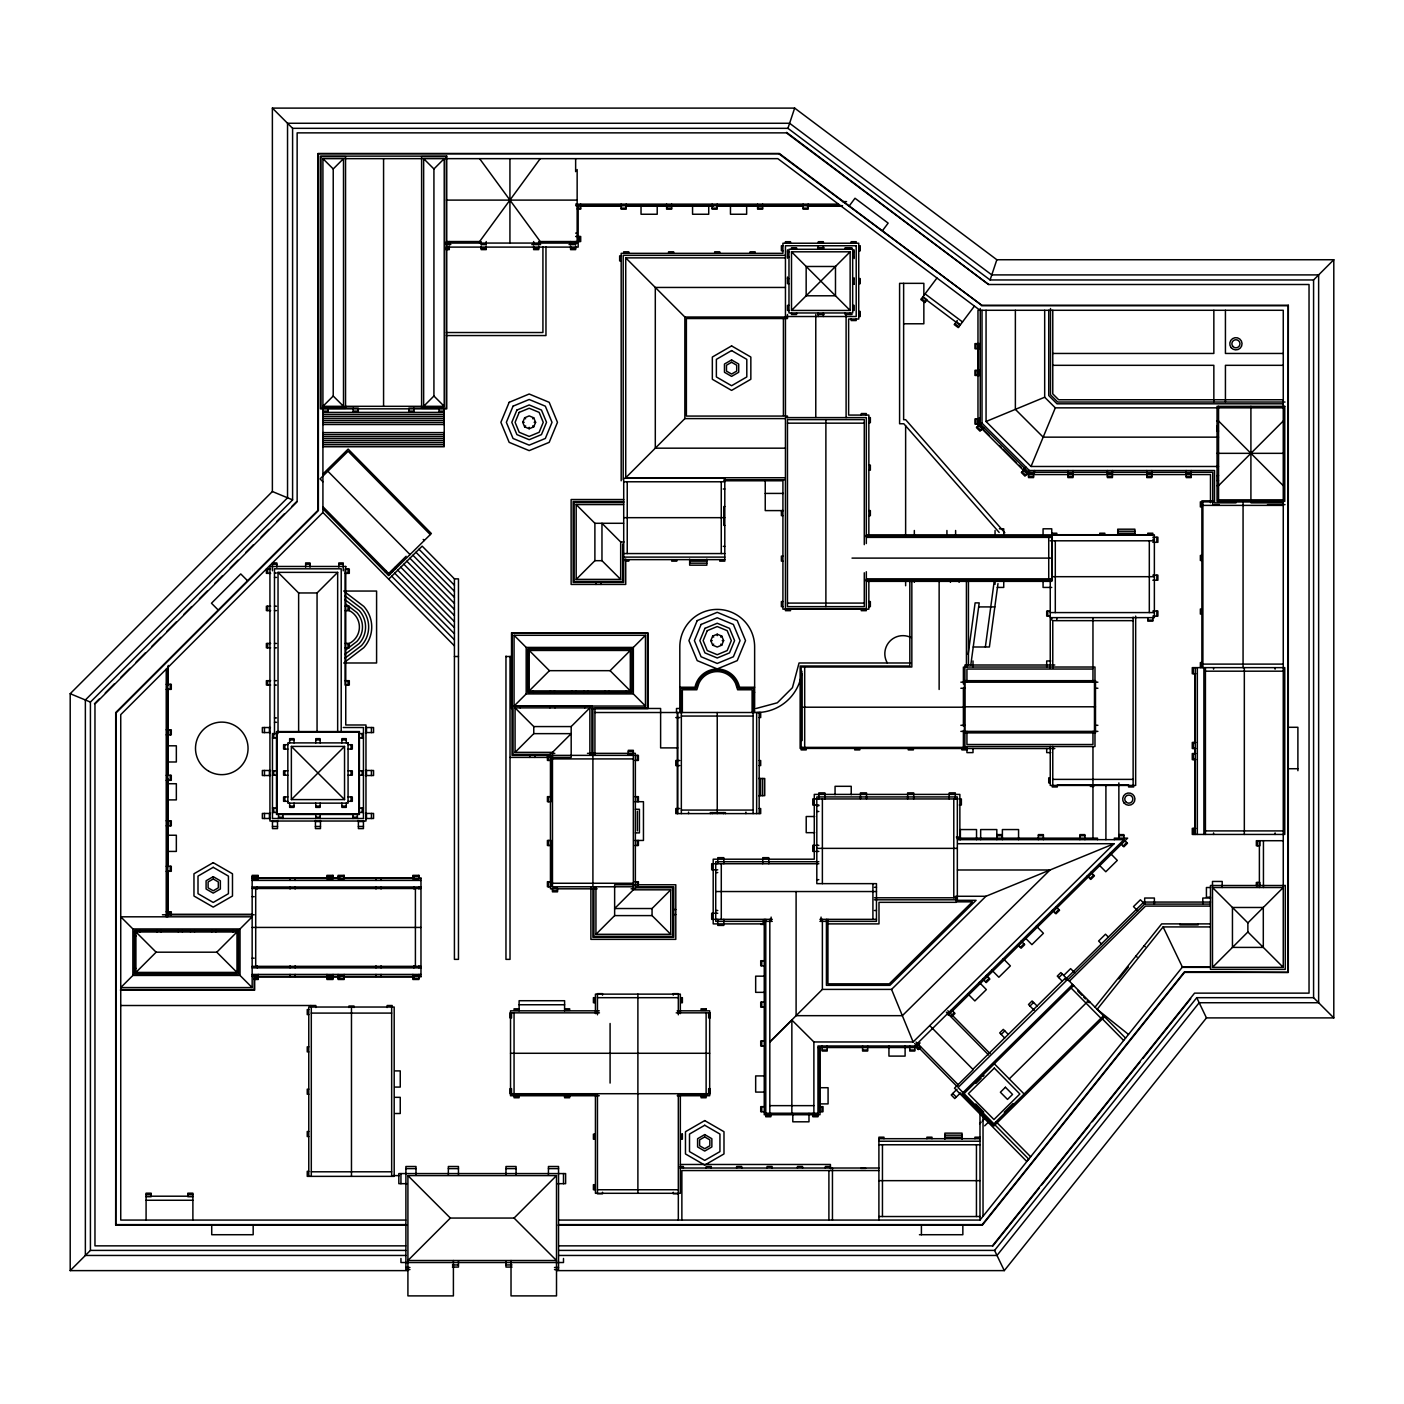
<?xml version="1.0" encoding="UTF-8"?>
<svg xmlns="http://www.w3.org/2000/svg" width="1404" height="1404" viewBox="0 0 1404 1404"><rect width="100%" height="100%" fill="white"/><g stroke="black" fill="none" stroke-linecap="round" stroke-linejoin="round"><path stroke-width="1.5" d="M968.146 654.387L975.113 602.878L979.202 602.878L970.813 664.882M985.362 646.998L994.243 581.028M997.981 583.625L989.399 646.998L973.235 646.998M406.721 1225.113L115.707 1225.113L115.707 712.548L317.883 510.372L317.883 153.615L779.501 153.615L981.677 305.247L1288.293 305.247L1288.293 972.393L1184.59 972.393L982.414 1225.113L558.09 1225.113M407.915 1270.62L70.2 1270.62L70.2 693.699L272.376 491.523L272.376 108.108L292.594 128.326L787.925 128.326L794.664 108.108L996.84 259.74L1333.8 259.74L1333.8 1017.9L1206.457 1017.9L1004.281 1270.62L556.51 1270.62M779.325 154.107L981.677 305.247M405.721 1245.857L94.963 1245.857L94.963 703.966L297.139 501.79L297.139 132.871L786.415 132.871L988.591 284.503L786.573 132.38M787.925 128.326L990.101 279.958L996.84 259.74M522.762 422.323L524.64 417.778L529.185 415.9L533.713 417.778L535.608 422.323L533.713 426.869L529.185 428.746L524.64 426.869L522.762 422.323L524.183 422.323M710.81 640.61L712.688 636.082L717.233 634.204L721.761 636.082L723.639 640.61L721.761 645.156L717.233 647.033L712.688 645.156L710.81 640.61L712.232 640.61M986.064 310.284L986.064 421.498L1031.027 466.479L1055.317 407.844L1283.256 407.844M479.606 243.067L479.606 241.541L540.259 158.652M849.244 205.932L855.001 198.245L888.153 223.113L882.396 230.782M936.959 278.01L920.831 299.526L924.867 302.562L926.991 299.736L922.954 296.7M957.265 320.533L954.229 324.587L958.265 327.606L974.411 306.09M1095.015 1007.177L1161.652 923.885L1210.371 923.885M1118.883 978.974L1128.36 967.128M1210.353 926.921L1163.091 926.921L1097.156 1009.336L1128.518 1034.432M558.634 1220.076L979.992 1220.076L1182.396 967.075L1210.336 967.075M558.704 1224.621L982.186 1224.621L1184.362 971.901L1288.293 972.393M988.591 284.503L1309.037 284.503L1309.037 993.137L1194.558 993.137L992.382 1245.857L558.704 1245.857M992.61 1246.348L1039.065 1188.275M1041.786 1184.871L1089.609 1125.095M1092.33 1121.691L1140.153 1061.915M1142.874 1058.511L1190.697 998.735M558.704 1250.402L994.576 1250.402L1196.752 997.682L1313.582 997.682L1333.8 1017.9M322.92 406.318L333.222 396.016L333.222 168.954L343.506 158.652L322.92 158.652L322.92 406.318L343.506 406.318L343.506 158.652M423.639 406.318L433.924 396.016L433.924 168.954L444.226 158.652L423.639 158.652L423.639 406.318L444.226 406.318L444.226 158.652M70.2 1270.62L90.418 1250.402L90.418 702.07L292.594 499.894L292.594 128.326M94.472 703.755L99.105 699.122M105.282 692.962L114.549 683.695M120.709 677.518L129.975 668.269M136.153 662.091L145.402 652.825M151.579 646.647L160.846 637.398M167.023 631.221L176.272 621.954M183.994 614.25L191.716 606.528M199.421 598.806L207.143 591.102M214.865 583.38L222.569 575.658M230.291 567.953L238.013 560.231M245.735 552.509L253.44 544.787M261.162 537.083L268.884 529.361M276.588 521.639L284.31 513.934M292.032 506.212L296.648 501.579M115.707 1225.113L116.199 712.758L318.375 510.582L318.375 154.107M322.92 407.634L322.92 512.46L120.744 714.636L120.744 1220.076L405.738 1220.076M317.058 732.063L317.058 592.962L337.662 572.358L278.027 572.358L278.027 731.414M524.64 426.869L525.64 425.868M532.713 418.796L533.713 417.778M291.365 799.596L344.542 746.419L291.365 746.419L291.365 799.596L344.542 799.596L344.542 746.419M791.505 310.442L850.14 251.807L850.14 310.442L791.505 310.442L791.505 251.807L850.14 251.807M785.275 477.746L625.728 477.746L684.854 418.603L684.854 317.023L625.728 257.88L785.31 257.88M252.158 987.574L240.031 975.447L132.871 975.447L120.744 987.574L252.158 987.574L252.158 875.359L258.231 875.359L258.231 878.904L252.158 878.904M134.398 931.975L236.995 931.975L216.778 952.193L156.125 952.193L135.907 972.41L135.907 930.466M620.673 579.378L601.965 560.687L601.965 523.288L620.673 541.979L620.673 579.378L576.184 579.378L594.892 560.687L594.892 523.288L576.184 504.58L623.569 504.58M240.031 928.939L252.158 916.812L120.744 916.812L132.871 928.939L240.031 928.939L240.031 975.447M514.057 706.054L526.184 693.927L633.344 693.927L645.471 706.054L645.471 635.292L514.057 635.292L514.057 706.054L645.471 706.054M529.22 690.891L549.438 670.673L610.091 670.673L630.308 650.456L630.308 692.4M552.474 752.351L515.075 752.351L533.766 733.643L571.182 733.643L552.474 752.351L552.474 886.784L633.344 886.784M514.057 635.292L526.184 647.419L633.344 647.419L645.471 635.292M571.182 726.57L589.873 707.862L515.075 707.862L533.766 726.57L571.182 726.57L571.182 757.405L510.021 757.405M712.688 645.156L713.688 644.155M720.761 637.083L721.761 636.082M982.01 310.284L982.01 423.183L980.01 425.184L983.59 428.764L984.344 428.009M983.572 427.588L979.992 431.168L976.412 427.588L979.992 424.026L974.938 424.026L974.938 418.971L979.992 418.971M1025.78 466.953L1023.779 468.954L1027.342 472.516L1029.36 470.516L1214.513 470.516L1214.513 502.86L1235.994 502.86M1024.938 468.971L1021.375 472.534L1024.938 476.114L1027.447 473.604L1023.867 470.042M633.344 889.82L614.636 908.528L652.053 908.528L670.743 889.82L633.344 889.82L633.344 750.315L628.29 750.315L628.29 755.37M595.945 886.924L595.945 934.309L614.636 915.601L652.053 915.601L670.743 934.309L670.743 889.82M1287.801 971.901L1288.293 305.247M1313.582 997.682L1313.582 279.958L1333.8 259.74M450.368 1218.058L407.915 1260.511L556.51 1260.511L514.057 1218.058L450.368 1218.058L407.915 1175.604L407.915 1295.892L453.404 1295.892L453.404 1260.511M1283.256 420.989L1218.567 485.679L1217.04 485.679M514.057 1218.058L556.51 1175.604L556.51 1295.892L511.021 1295.892L511.021 1260.511M822.375 919.339L822.375 989.399L769.813 1041.961L791.856 1020.059L813.881 1041.961L913.126 1041.961L1114.074 843.716L957.844 843.716M1247.875 922.902L1283.256 887.521L1212.494 887.521L1247.875 922.902L1247.875 931.975L1212.494 967.356L1283.256 967.356L1283.256 310.284L977.974 310.284L977.974 424.85L1027.675 474.57L1210.476 474.57L1210.476 502.72M322.885 473.99L348.139 449.104L431.361 533.538L388.697 575.587L322.92 508.845M384.784 571.621L385.872 570.568M387.627 574.499L406.107 556.282M388.662 579.168L422.165 546.138L454.422 578.869L454.422 959.371L458.459 959.371L458.459 578.869L454.422 578.869M822.375 989.399L891.558 989.399L985.941 896.278L1114.074 843.716M812.916 1113.39L812.916 1116.759L817.97 1116.759L817.97 1045.998L914.794 1045.998L1123.92 839.662L1123.92 834.608L1118.865 834.608M920.094 1042.909L915.408 1047.524L817.97 1047.524M948.174 1015.197L1127.623 838.153L1114.337 838.153L1114.337 839.662M917.602 1048.841L919.989 1046.471M950.648 1016.233L954.246 1012.688M985.503 981.835L989.1 978.29M1020.357 947.454L1023.955 943.909M1055.211 913.056L1058.809 909.511M1090.066 878.676L1093.663 875.131M1123.13 846.05L1126.728 842.505M920.743 1047.226L918.339 1049.595L915.847 1047.086M952.596 1015.812L955.001 1013.442L951.438 1009.845M1001.192 1034.432L1004.79 1030.887M1029.974 1006.036L1033.572 1002.474M1058.774 977.64L1062.372 974.078M1063.706 975.447L1070.62 968.637L1074.885 972.954M972.867 1069.339L1065.847 977.605M1065.109 979.746L1143.839 902.07L1210.546 902.07M1067.619 979.413L958.054 1087.503L1028.746 1159.142L1026.587 1161.266L954.492 1088.188L973.235 1069.69L929.711 1025.587M956.984 1089.276L951.228 1094.962L954.773 1098.56L960.529 1092.874M1067.97 979.764L1144.681 904.088L1210.301 904.088M1069.392 981.203L1145.506 906.106L1210.336 906.106M1072.586 984.45L961.951 1093.593L993.909 1125.99L1104.544 1016.829M964.092 1093.611L1073.656 985.52M975.868 1083.432L981.133 1078.219M982.905 1076.482L983.976 1075.429M1078.553 990.487L1077.833 991.189L1079.781 993.19M1009.23 1078.904L1088.556 1000.631M1089.908 1002L1089.188 1002.702L1087.222 1000.719M979.623 1123.744L981.133 1122.252M982.309 1121.094L984.66 1118.777M984.678 1125.85L988.205 1122.375M1004.264 1112.214L1012.986 1103.597L1013.706 1104.316M993.909 1123.832L1103.474 1015.741M346.262 649.578L356.932 641.435A21.481 21.481 0 0 0 356.932 612.6L346.262 604.475M344.822 654.475L359.213 643.506A24.57 24.57 0 0 0 359.213 610.529L344.822 599.561M344.893 658.248L361.512 645.577A27.659 27.659 0 0 0 361.512 608.458L344.893 595.805M345.349 661.723L363.794 647.648A30.748 30.748 0 0 0 363.794 606.405L345.349 592.33M986.064 421.498L1044.681 397.227L1044.681 310.284M756.142 708.476L777.325 702.79L792.435 687.679L799.051 662.986L911.336 662.986M272.376 108.108L794.664 108.108M317.883 153.615L779.501 153.615M344.91 158.652L422.235 158.652M444.928 158.652L777.816 158.652L979.992 310.284M446.419 200.105L577.149 200.105M842.505 201.614L846.559 201.614M575.64 204.142L838.469 204.142M575.64 205.651L842.505 205.651M580.01 206.16L621.551 206.16M625.921 206.16L713.372 206.16M717.742 206.16L803 206.16M807.37 206.16L842.347 206.16M577.325 208.143L580.694 208.143M621.13 208.143L626.184 208.143M666.619 208.143L671.674 208.143M712.109 208.143L717.163 208.143M757.598 208.143L762.653 208.143M803.088 208.143L808.142 208.143M577.325 209.196L580.694 209.196L580.694 204.142M575.64 233.134L577.149 233.134M575.64 236.486L580.694 236.486L580.694 241.541L540.259 241.541L479.606 158.652M446.314 241.541L479.606 241.541M444.875 243.067L577.149 243.067L577.149 169.551M445.91 244.015L449.28 244.015L449.28 241.541M575.64 244.015L570.586 244.015L570.586 241.541M445.91 244.577L450.789 244.577M481.168 244.577L486.223 244.577M531.835 244.577L540.593 244.577M569.076 244.577L575.64 244.577L575.64 241.541M782.923 245.753L781.396 245.753L781.396 250.807L782.923 250.807M858.739 245.753L860.248 245.753L860.248 250.807L858.739 250.807M446.033 247.104L578.167 247.104L578.167 206.283M817.602 247.771L824.06 247.771M852.035 247.771L845.085 247.771L845.085 249.28M445.91 248.578L449.28 248.578M481.168 248.578L486.223 248.578M533.643 248.578L538.697 248.578M570.586 248.578L575.64 248.578M445.91 249.631L449.28 249.631L449.28 246.086M787.468 251.807L788.978 251.807M852.667 251.807L854.176 251.807M785.31 255.352L623.201 255.352L623.201 479.764M621.182 255.861L619.655 255.861L619.655 260.916L621.182 260.916M787.468 256.862L788.978 256.862M852.667 256.862L854.176 256.862M787.468 278.606L788.978 278.606M852.667 278.606L854.176 278.606M858.739 278.606L860.248 278.606L860.248 283.661L858.739 283.661M990.101 279.958L1313.582 279.958M788.978 283.661L787.468 283.661L787.468 277.009M852.667 283.661L854.176 283.661M785.45 287.451L655.299 287.451L655.299 448.174L785.45 448.174M788.978 305.388L787.468 305.388L787.468 310.442L788.978 310.442M852.667 305.388L854.176 305.388L854.176 310.442L852.667 310.442M981.501 305.739L1287.801 305.739M858.739 311.46L860.248 311.46L860.248 316.514L858.739 316.514M817.602 314.496L824.06 314.496M852.035 314.496L845.085 314.496L845.085 312.969M684.854 317.023L787.468 317.023M903.632 323.78L923.85 323.78L923.85 302.018M446.419 332.52L542.927 332.52L542.927 246.718M446.384 335.556L545.963 335.556L545.963 246.735M980.238 343.629L974.938 343.629L974.938 348.683L980.238 348.683M1052.93 353.457L1213.846 353.457L1213.846 310.284M1283.256 353.457L1225.429 353.457L1225.429 310.284M1052.93 365.321L1213.846 365.321L1213.846 401.772M1283.256 365.321L1225.429 365.321L1225.429 401.772M980.238 370.375L974.938 370.375L974.938 375.43L980.238 375.43M1283.256 399.754L1058.669 399.754L1052.772 393.875L1052.772 310.284M1285.029 402.035L1057.721 402.035L1050.508 394.805L1050.508 308.511M1283.256 403.808L1056.984 403.808L1048.735 395.542L1048.735 310.284M344.91 406.318L422.235 406.318M322.92 408.143L358.301 408.143L358.301 412.39M322.92 411.109L327.974 411.109M353.246 411.109L358.301 411.109M408.845 411.109L413.899 411.109M439.171 411.109L444.226 411.109M322.92 412.39L444.226 412.39M322.92 414.408L444.226 414.408M322.92 416.426L444.226 416.426M868.848 417.602L870.357 417.602L870.357 422.657L868.848 422.657M980.238 418.129L979.185 418.129L979.185 423.183L980.238 423.183M322.92 418.445L444.226 418.445M684.854 418.603L785.275 418.603M322.92 420.463L444.226 420.463M1217.04 420.989L1218.567 420.989L1283.256 485.679M534.169 422.323L535.608 422.323M322.92 422.499L444.226 422.499M787.468 423.166L864.285 423.166M322.92 424.517L444.226 424.517M1217.04 426.009L1217.619 431.063M1217.04 431.063L1218.567 431.063M322.92 432.607L444.226 432.607M322.92 434.626L444.226 434.626M322.92 436.644L444.226 436.644M1218.567 437.153L1043.172 437.153L1015.373 409.371L1015.373 310.284M322.92 438.662L444.226 438.662M322.92 440.68L444.226 440.68M322.92 442.716L444.226 442.716M322.92 444.735L444.226 444.735M322.92 446.753L444.226 446.753L444.226 408.143L408.845 408.143L408.845 412.39M1217.04 453.334L1283.256 453.334M868.848 465.11L870.357 465.11L870.357 470.164L868.848 470.164M1031.027 466.479L1218.567 466.479M1067.935 473.341L1072.989 473.341M1107.37 473.341L1112.424 473.341M1146.787 473.341L1151.842 473.341M1186.204 473.341L1191.259 473.341M1028.518 474.061L1033.572 474.061M1067.935 474.061L1072.989 474.061M1107.37 474.061L1112.424 474.061M1146.787 474.061L1151.842 474.061M1186.204 474.061L1191.259 474.061M1217.04 475.605L1218.567 475.605M1028.518 476.535L1033.572 476.535M1067.935 476.535L1072.989 476.535M1107.37 476.535L1112.424 476.535M1146.787 476.535L1151.842 476.535M1186.204 476.535L1191.259 476.535M723.955 479.764L785.275 479.764M1217.04 480.659L1218.567 480.659M723.902 480.782L782.923 480.782L782.923 609.16L868.848 609.16L868.848 580.817M623.709 481.783L724.797 481.783M723.271 488.996L724.797 488.996M765.233 493.418L783.414 493.418M623.709 499.526L571.13 499.526L571.13 584.433L625.728 584.433L625.728 558.967M1218.567 499.842L1283.256 499.842M1212.723 500.842L1201.877 500.842L1201.877 667.637M623.709 501.544L573.165 501.544L573.165 582.414L623.709 582.414L623.709 478.255L724.797 478.255L724.797 561.144L719.743 561.144L719.743 559.634M1213.898 501.86L1200.367 501.86L1200.367 506.914L1201.877 506.914M1232.501 501.86L1253.649 501.86M623.709 502.562L574.166 502.562L574.166 581.414L622.692 581.414L622.692 543.997M1251.034 502.86L1283.256 502.86M1219.321 504.633L1212.74 504.633L1212.74 472.288L1028.623 472.288L980.238 423.92L980.238 308.511M1267.496 504.633L1285.029 504.633M1202.895 505.387L1283.256 505.387M724.797 506.563L723.78 506.563L723.78 525.394L724.797 525.394M783.414 510.6L765.233 510.6L765.233 480.414M868.848 510.6L870.357 510.6L870.357 515.654L868.848 515.654M782.923 515.654L781.396 515.654L781.396 510.6M623.709 517.672L724.797 517.672M594.892 523.288L623.569 523.288M999.402 528.799L1003.737 528.799L1003.737 534.854M1117.724 531.203L1134.906 531.203M1051.754 533.222L1056.808 533.222L1056.808 534.731M1117.724 533.222L1134.906 533.222M866.461 534.854L1154.369 534.854L1154.369 617.637L1050.245 617.637M864.952 535.872L1052.263 535.872L1052.263 580.343L864.952 580.343M866.461 537.381L1052.263 537.381M1152.842 537.258L1157.896 537.258L1157.896 542.313L1152.842 542.313M1152.842 539.294L1154.369 539.294M1050.245 540.803L1154.369 540.803M620.673 541.979L624.043 541.979M723.271 546.349L724.797 546.349M623.709 553.562L724.797 553.562M1201.877 555.44L1200.367 555.44L1200.367 560.494L1201.877 560.494M782.923 556.089L781.396 556.089L781.396 561.144L782.923 561.144M623.709 557.107L724.797 557.107M852.017 558.108L1052.263 558.108M623.709 559.634L724.797 559.634M594.892 560.687L601.965 560.687M625.394 561.144L628.764 561.144L628.764 559.634M689.662 561.144L706.844 561.144M689.662 563.162L706.844 563.162M272.464 564.197L276.851 564.197M305.651 564.197L310.038 564.197M338.838 564.197L343.225 564.197M270.639 568.989L266.391 568.989L266.391 573.358L270.639 573.358M274.482 573.025L276.5 573.025M345.051 573.358L349.298 573.358L349.298 568.989L345.051 568.989L345.051 685.064L349.298 685.064L349.298 680.677L345.051 680.677M1152.842 575.166L1157.896 575.166L1157.896 580.221L1152.842 580.221M1051.754 576.693L1154.369 576.693M274.482 577.413L276.5 577.413M866.461 578.834L1052.263 578.834M868.497 580.852L1051.754 580.852M866.479 581.361L1051.754 581.361M997.226 587.434L1003.737 587.434L1003.737 580.15M1051.754 587.434L1043.067 587.434L1043.067 580.15M343.664 591.049L376.588 591.049L376.588 662.986L343.664 662.986M278.027 572.358L298.631 592.962L317.058 592.962M782.923 601.579L781.396 601.579L781.396 606.633L782.923 606.633M868.848 601.579L870.357 601.579L870.357 606.633L868.848 606.633M787.468 603.088L864.285 603.088M270.639 606.212L266.391 606.212L266.391 610.6L270.639 610.6M274.482 606.212L276.5 606.212M345.051 606.212L349.298 606.212L349.298 610.6A18.41 18.41 0 0 1 349.298 643.453L349.298 647.823L345.051 647.823M978.658 606.914L994.822 606.914M1201.877 609.003L1200.367 609.003L1200.367 614.057L1201.877 614.057M274.482 610.6L276.5 610.6M345.051 610.6L349.298 610.6M1050.245 611.056L1046.7 611.056L1046.7 616.11L1050.245 616.11M1152.842 611.056L1157.896 611.056L1157.896 616.11L1152.842 616.11M1050.245 612.583L1154.369 612.583M1147.788 620.112L1152.842 620.112M1133.133 620.656L1052.772 620.656L1052.772 668.339M722.218 640.61L723.639 640.61M270.639 643.453L266.391 643.453L266.391 647.823L270.639 647.823M274.482 643.453L276.5 643.453M345.051 643.453L349.298 643.453M274.482 647.823L276.5 647.823M527.711 650.456L630.308 650.456M527.711 654.492L529.22 654.492M454.422 656.51L458.459 656.51M505.966 656.51L512.039 656.51M1050.754 660.968L1046.7 660.968L1046.7 667.023M1201.877 662.583L1200.367 662.583L1200.367 667.637M1202.895 664.11L1283.256 664.11M1054.79 665.005L964.917 665.005L964.917 746.542L1094.98 746.542L1094.98 667.023L964.917 667.023M1205.422 671.182L1283.256 671.182M1195.822 673.709L1192.277 673.709L1192.277 667.637L1284.765 667.637L1284.765 834.432L1192.277 834.432L1192.277 828.378L1195.822 828.378M801.157 673.867L802.158 673.867L802.158 740.54L801.157 740.54M270.639 680.677L266.391 680.677L266.391 685.064L270.639 685.064M274.482 680.677L276.5 680.677M960.862 682.186L1097.893 682.186M166.234 684.31L171.288 684.31L171.288 689.364L166.234 689.364M274.482 685.064L276.5 685.064M527.711 686.837L529.22 686.837M679.817 687.24L694.98 687.24A22.692 22.692 0 0 1 739.469 687.24M737.539 687.24L754.632 687.24M960.862 688.258L964.917 688.258M1094.98 688.258L1097.893 688.258M527.711 690.891L630.308 690.891L610.091 670.673M753.615 692.295L754.632 692.295M964.408 706.791L1095.489 706.791M801.157 707.212L963.39 707.212M592.874 708.072L647.49 708.072L647.49 633.274L512.039 633.274L512.039 708.072M594.927 708.476L660.617 708.476L660.617 747.893L677.693 747.893M679.817 708.476L676.5 708.476L676.5 712.512M753.615 708.476L754.632 708.476M591.681 708.581L647.999 708.581L647.999 632.765L511.53 632.765L511.53 708.581M594.927 712.512L760.687 712.512L760.687 717.567L759.178 717.567M681.344 716.058L753.106 716.058M675.78 717.567L677.29 717.567M677.799 717.567L679.817 717.567M274.482 717.918L276.5 717.918M274.482 722.305L276.5 722.305M960.862 725.306L964.917 725.306M1094.98 725.306L1097.893 725.306M270.445 727.518L262.355 727.518L262.355 732.572L270.445 732.572M343.225 727.518L363.443 727.518L363.443 818.497L272.464 818.497L272.464 733.59L278.027 733.59M365.461 727.518L373.552 727.518L373.552 732.572L365.461 732.572M1288.293 727.29L1297.893 727.29L1297.893 770.708M166.234 729.799L171.288 729.799L171.288 734.854L166.234 734.854M960.862 731.379L1097.893 731.379M363.443 733.59L359.196 733.59L359.196 737.96L363.443 737.96M272.464 737.96L276.711 737.96L276.711 733.59M289.645 739.908L294.033 739.908M315.76 739.908L320.147 739.908M341.874 739.908L346.262 739.908M1195.822 742.453L1192.277 742.453L1192.277 748.507L1195.822 748.507M287.838 744.699L283.59 744.699L283.59 749.087L287.838 749.087M348.069 744.699L352.316 744.699L352.316 749.087L348.069 749.087M167.918 745.805L176.342 745.805L176.342 761.986L167.918 761.986M1054.79 748.56L800.14 748.402L800.14 666.022L909.827 666.022L909.827 581.502M966.935 749.911L961.88 749.911L961.88 748.402M628.29 751.386L633.344 751.386M1050.754 752.614L1046.7 752.614L1046.7 748.56M554.808 753.351L550.456 753.351L550.456 888.82L597.156 888.82M587.469 753.351L635.363 753.351L635.363 888.82L631.116 888.82M1195.822 753.562L1192.277 753.562L1192.277 759.634L1195.822 759.634M628.29 753.86L633.344 753.86M550.456 754.369L513.057 754.369L513.057 705.843L591.891 705.843L591.891 755.37M552.474 755.37L633.344 755.37M634.854 755.37L638.399 755.37L638.399 760.424L634.854 760.424M552.474 758.915L633.344 758.915M550.965 760.424L547.42 760.424L547.42 755.37M677.29 760.529L675.78 760.529L675.78 765.584L677.29 765.584M677.799 760.529L679.817 760.529M759.178 760.529L760.687 760.529L760.687 765.584L759.178 765.584M677.799 765.584L679.817 765.584M1288.293 768.725L1297.893 768.725M270.445 770.48L262.355 770.48L262.355 775.534L270.445 775.534M365.461 770.48L373.552 770.48L373.552 775.534L365.461 775.534M272.464 770.814L276.711 770.814L276.711 775.201L272.464 775.201M287.838 770.814L283.59 770.814L283.59 775.201L287.838 775.201M348.069 770.814L352.316 770.814L352.316 775.201L348.069 775.201M363.443 770.814L359.196 770.814L359.196 775.201L363.443 775.201M166.234 775.289L171.288 775.289L171.288 780.343L166.234 780.343M1050.245 777.851L1048.735 777.851L1048.735 782.905L1050.245 782.905M758.669 778.483L764.741 778.483L764.741 795.664L758.669 795.664M1052.772 779.378L1133.133 779.378M167.918 783.73L176.342 783.73L176.342 799.894L167.918 799.894M1093.804 786.451L1090.434 786.451L1090.434 784.924M550.965 796.647L547.42 796.647L547.42 801.702L550.965 801.702L550.965 755.37L512.039 755.37L512.039 709.038M634.854 796.647L638.399 796.647L638.399 801.702M287.838 796.928L283.59 796.928L283.59 801.315L287.838 801.315M348.069 796.928L352.316 796.928L352.316 801.315L348.069 801.315M814.829 798.946L812.776 798.946L812.776 805.018L814.829 805.018M815.601 798.946L957.967 798.946M959.318 798.946L961.371 798.946L961.371 805.018L959.318 805.018M634.854 801.702L643.453 801.702L643.453 840.452L634.854 840.452M815.601 805.018L818.848 805.018M816.812 805.703L818.848 805.703M289.645 806.107L294.033 806.107M315.76 806.107L320.147 806.107M341.874 806.107L346.262 806.107M272.464 808.055L276.711 808.055L276.711 812.442L272.464 812.442M363.443 808.055L359.196 808.055L359.196 812.442L363.443 812.442M677.29 808.546L675.78 808.546L675.78 813.6L760.687 813.6L760.687 808.546L759.178 808.546M677.799 808.546L679.817 808.546M635.363 809.283L639.417 809.283L639.417 832.888L635.363 832.888M681.344 810.073L753.106 810.073M816.812 811.477L818.848 811.477M270.445 813.442L262.355 813.442L262.355 818.497L270.445 818.497M365.461 813.442L373.552 813.442L373.552 818.497L365.461 818.497M814.636 816.514L806.212 816.514L806.212 832.677L814.636 832.677M278.536 817.233L282.906 817.233M315.76 817.233L320.147 817.233M353.001 817.233L357.371 817.233M166.234 820.778L171.288 820.778L171.288 825.833L166.234 825.833M272.464 821.533L277.518 821.533M315.426 821.533L320.481 821.533M358.389 821.533L363.443 821.533M272.464 826.482L277.518 826.482M315.426 826.482L320.481 826.482M358.389 826.482L363.443 826.482M1205.422 830.905L1283.256 830.905M996.822 834.608L1001.877 834.608L1001.877 838.153M167.918 835.24L176.342 835.24L176.342 851.421L167.918 851.421M996.822 835.678L1001.877 835.678M1038.346 835.678L1043.4 835.678M1079.869 835.678L1084.923 835.678M1118.865 835.678L1123.92 835.678M956.317 837.082L959.862 837.082M957.001 838.153L1097.489 838.153L1097.489 839.662M957.475 839.662L1123.92 839.662M1283.256 840.715L1256.352 840.715L1256.352 845.77L1259.897 845.77L1259.897 840.715M814.829 845.331L812.776 845.331L812.776 851.403L814.829 851.403M815.601 845.331L818.848 845.331M550.965 845.506L547.42 845.506L547.42 840.452L550.965 840.452L550.965 886.784L547.42 886.784L547.42 881.73L550.965 881.73M634.854 845.506L638.399 845.506L638.399 840.452M816.812 848.367L957.335 848.367M815.601 851.403L818.848 851.403M818.848 861.723L715.724 861.723L715.724 921.357L772.27 921.357M713.741 863.741L711.688 863.741L711.688 869.813L713.741 869.813M714.513 863.741L818.848 863.741M166.234 866.268L171.288 866.268L171.288 871.322L166.234 871.322M714.513 869.813L717.76 869.813M957.458 869.989L1049.999 869.989L902.351 1015.671L796.103 1015.671L796.103 891.54M715.724 872.586L717.76 872.586M252.158 876.429L258.231 876.429M326.957 876.429L333.029 876.429M338.083 876.429L344.155 876.429M412.881 876.429L418.954 876.429M252.158 877.886L339.856 877.886M344.243 877.886L414.391 877.886M252.158 878.395L420.972 878.395M816.812 879.694L818.848 879.694M252.158 880.413L420.972 880.413M634.854 881.73L638.399 881.73L638.399 885.099M552.474 883.256L633.344 883.256M635.468 886.784L673.78 886.784L673.78 937.328L592.909 937.328L592.909 888.89M252.158 886.995L420.972 886.995M874.446 887.31L876.465 887.31M1210.476 887.521L1206.422 887.521L1206.422 897.226L1210.476 897.226M635.363 887.802L672.762 887.802L672.762 936.328L593.927 936.328L593.927 886.924M252.158 888.504L420.972 888.504M552.474 890.785L557.528 890.785M715.724 891.54L876.465 891.54M985.941 896.278L956.317 896.278L956.317 902.333L878.992 902.333L878.992 923.885L828.606 923.885M252.158 896.682L254.177 896.682M874.446 897.788L957.335 897.788M1210.546 898.033L1202.789 898.033L1202.789 904.088M874.446 899.806L957.335 899.806L957.335 796.928L816.812 796.928L816.812 883.642L876.465 883.642L876.465 921.357L819.918 921.357M956.317 900.315L976.096 900.315L889.908 985.345L826.429 985.345L826.429 919.339M956.317 901.842L972.393 901.842L889.276 983.835L827.939 983.835L827.939 919.339M673.78 909.529L675.798 909.529M715.724 910.494L717.76 910.494M874.446 910.494L876.465 910.494M166.234 911.758L171.288 911.758L171.288 915.127M713.741 913.267L711.688 913.267L711.688 919.339L713.741 919.339M714.513 913.267L717.76 913.267M168.041 914.285L252.527 914.285M673.78 914.583L675.798 914.583M162.425 914.794L254.177 914.794M714.513 919.339L772.27 919.339M819.918 919.339L876.465 919.339M763.583 923.885L713.197 923.885L713.197 859.195L814.285 859.195L814.285 794.401L959.862 794.401L959.862 839.662M760.722 924.394L764.25 924.394M252.158 927.43L420.972 927.43M595.945 934.309L670.743 934.309M134.398 936.012L135.907 936.012M252.158 958.177L254.177 958.177M764.25 960.722L760.722 960.722L760.722 965.776L764.25 965.776M252.158 966.338L420.972 966.338M1182.168 967.356L1210.125 967.356M252.158 967.865L420.972 967.865M134.398 968.374L135.907 968.374M134.398 972.41L236.995 972.41L236.995 930.466M252.158 974.429L420.972 974.429M252.158 975.956L258.231 975.956M326.957 975.956L333.029 975.956M338.083 975.956L344.155 975.956M412.881 975.956L418.954 975.956M764.092 976.166L755.668 976.166L755.668 992.347L764.092 992.347M252.158 976.447L420.972 976.447M256.546 976.956L339.856 976.956M344.243 976.956L414.391 976.956M254.177 978.43L258.231 978.43M326.957 978.43L333.029 978.43M338.083 978.43L344.155 978.43M412.881 978.43L418.954 978.43M254.177 979.483L258.231 979.483L258.231 974.429M120.744 989.592L254.177 989.592L254.177 976.78M120.375 990.101L254.686 990.101L254.686 977.096M597.455 997.682L678.325 997.682M764.25 1002.105L760.722 1002.105L760.722 1007.159L764.25 1007.159M519.111 1004.755L564.601 1004.755M120.744 1005.51L315.847 1005.51L315.847 1007.528M519.111 1008.809L514.057 1008.809L514.057 1010.318L519.111 1010.318M564.601 1008.809L569.655 1008.809L569.655 1010.318L564.601 1010.318M308.775 1009.564L307.248 1009.564L307.248 1014.618L308.775 1014.618M599.262 1010.827L510.529 1010.827L510.529 1095.734L599.262 1095.734M677.202 1010.827L709.669 1010.827L709.669 1095.734L677.202 1095.734M599.455 1012.846L510.021 1012.846L510.021 1017.9L511.53 1017.9L511.53 1012.846M676.184 1012.846L710.178 1012.846L710.178 1017.9L708.651 1017.9L708.651 1012.846M311.302 1013.091L391.663 1013.091M764.25 1040.943L760.722 1040.943L760.722 1045.998L764.25 1045.998M308.775 1046.84L307.248 1046.84L307.248 1051.894L308.775 1051.894M822.147 1049.999L827.202 1049.999M862.582 1049.999L867.637 1049.999M909.739 1049.999L914.794 1049.999M510.529 1053.281L709.669 1053.281M395.191 1070.901L400.245 1070.901L400.245 1087.082L395.191 1087.082M764.092 1075.92L755.668 1075.92L755.668 1092.084L764.092 1092.084M819.655 1087.714L828.079 1087.714L828.079 1103.895L819.655 1103.895M308.775 1089.171L307.248 1089.171L307.248 1094.225L308.775 1094.225M513.057 1094.734L595.191 1094.734M681.01 1094.734L707.142 1094.734M514.057 1096.243L519.111 1096.243M564.601 1096.243L569.655 1096.243M701.07 1096.243L706.124 1096.243M395.191 1097.331L400.245 1097.331L400.245 1113.512L395.191 1113.512M769.813 1105.65L813.881 1105.65M764.25 1106.65L760.722 1106.65L760.722 1111.705L764.25 1111.705M819.48 1106.65L823.025 1106.65L823.025 1111.705L819.48 1111.705L819.48 1047.524M765.777 1113.232L817.97 1113.232M765.777 1115.706L770.831 1115.706M812.916 1115.706L817.97 1115.706M308.775 1131.501L307.248 1131.501L307.248 1136.556L308.775 1136.556M944.857 1135.169L962.056 1135.169M944.857 1137.187L962.056 1137.187M979.992 1137.187L974.938 1137.187L974.938 1138.697M878.904 1138.697L979.992 1138.697M878.904 1141.224L979.992 1141.224M878.904 1144.769L979.992 1144.769M680.449 1164.478L830.431 1164.478L830.431 1168.76M680.01 1166.496L683.379 1166.496L683.379 1168.023M830.431 1166.496L825.376 1166.496L825.376 1168.023M680.01 1168.023L878.904 1168.023M405.896 1168.619L416.005 1168.619M448.35 1168.619L458.459 1168.619M505.966 1168.619L516.075 1168.619M548.438 1168.619L558.546 1168.619M860.757 1168.374L865.812 1168.374M878.904 1170.55L681.87 1170.55L681.87 1220.076M308.775 1171.305L307.248 1171.305L307.248 1176.359L394.191 1176.359L394.191 1007.037L308.775 1007.037L308.775 1176.359M311.302 1171.796L391.663 1171.796M392.804 1175.604L399.28 1175.604M407.915 1175.604L556.51 1175.604M878.904 1180.659L979.992 1180.659M406.914 1183.677L398.824 1183.677L398.824 1173.569L565.619 1173.569L565.619 1183.677L557.528 1183.677M597.455 1189.75L678.325 1189.75M678.325 1193.786L673.271 1193.786L673.271 1192.277M146.086 1194.242L151.141 1194.242M187.838 1194.242L192.892 1194.242M146.086 1196.208L192.892 1196.208M146.086 1196.717L151.141 1196.717L151.141 1193.172L146.086 1193.172L146.086 1220.076M192.892 1196.717L187.838 1196.717L187.838 1193.172L192.892 1193.172L192.892 1220.076M146.086 1200.262L192.892 1200.262M878.904 1216.531L979.992 1216.531M116.199 1224.621L405.721 1224.621M919.427 1234.713L962.846 1234.713L962.846 1225.113M90.418 1250.402L405.721 1250.402M405.738 1255.457L85.363 1255.457L85.363 699.982L287.539 497.806L287.539 123.271L789.61 123.271L991.786 274.903L1318.637 274.903L1318.637 1002.737L1199.174 1002.737L996.998 1255.457L558.634 1255.457M452.404 1264.951L458.459 1264.951M505.966 1264.951L512.039 1264.951M452.404 1267.075L458.459 1267.075L458.459 1261.02M512.039 1267.075L505.966 1267.075L505.966 1261.02M405.896 1267.479L409.933 1267.479M554.492 1267.479L558.546 1267.479M409.933 1269.602L405.896 1269.602L405.896 1166.496L416.005 1166.496L416.005 1174.586M554.492 1269.602L558.546 1269.602L558.546 1166.496L548.438 1166.496L548.438 1174.586M272.376 491.523L292.594 499.894M70.2 693.699L90.418 702.07M925.078 293.875L962.512 321.955M956.352 321.744L960.389 324.78M922.639 297.104L960.09 325.184M921.463 298.683L925.499 301.72M954.86 323.727L958.897 326.763M1144.102 945.84L1145.278 946.787M1135.889 956.106L1137.064 957.054M1044.681 397.227L1055.317 407.844M982.01 423.183L1029.36 470.516L1029.36 473.341L1034.415 473.341L1034.415 470.516M978.921 425.096L988.907 435.082M999.823 445.998L1001.35 447.525M1003.176 449.35L1016.478 462.653M1019.129 465.303L1021.498 467.672M977.166 426.834L980.747 430.414M1022.112 471.797L1025.692 475.359M791.505 251.807L850.14 310.442M1247.875 931.975L1283.256 967.356M423.639 158.652L433.924 168.954M322.92 158.652L333.222 168.954M524.64 417.778L525.64 418.796M532.713 425.868L533.713 426.869M712.688 636.082L713.688 637.083M720.761 644.155L721.761 645.156M433.924 396.016L444.226 406.318M333.222 396.016L343.506 406.318M549.438 670.673L529.22 650.456L529.22 692.4M247.543 580.712L240.751 573.92L211.46 603.229L218.234 610.02M291.365 746.419L344.542 799.596M216.778 952.193L236.995 972.41M135.907 931.975L156.125 952.193M1124.99 840.75L1127.465 843.26L1123.867 846.823L1121.392 844.295M1110.195 853.211L1117.303 860.406L1105.79 871.761L1098.683 864.566M1137.766 910.915L1133.502 906.598L1140.417 899.771L1144.681 904.088L1144.681 898.033L1154.386 898.033L1154.386 904.088M1090.873 872.288L1094.418 875.885L1090.82 879.43L1087.275 875.833M1108.353 937.082L1105.51 934.204L1098.612 941.013L1101.456 943.892M1056.019 906.668L1059.564 910.266L1055.966 913.811L1052.421 910.213M1036.327 926.096L1043.418 933.291L1031.905 944.646L1025.991 938.662M1125.552 1038.118L1060.88 972.568L1057.282 976.113L1062.249 981.15M1080.483 993.892L1081.905 995.313M1083.502 996.945L1085.485 998.964M1101.333 1017.865L1123.656 1040.487M1071.129 988.012L1100.947 1018.233M1021.164 941.066L1024.709 944.664L1021.112 948.209L1018.62 945.682M1003.263 958.704L1010.371 965.899L998.858 977.254L991.75 970.059M1037.065 1006.001L1032.098 1000.964L1028.5 1004.527L1034.169 1010.283M986.292 975.447L989.855 979.044L986.257 982.589L982.695 978.992M979.272 982.379L986.363 989.592L974.85 1000.947L967.76 993.751M1008.283 1034.415L1003.298 1029.378L999.701 1032.923L1004.685 1037.96M947.823 1010.757L990.153 1053.667M946.384 1012.179L988.644 1055.018M994.313 1063.793L1024.13 1094.014M916.075 1042.066L958.353 1084.906M975.727 1103.965L983.73 1112.073M914.636 1043.488L956.966 1086.398M952.737 1093.47L956.282 1097.068M430.273 534.591L348.122 451.246L320.077 478.887L322.92 481.765M423.201 539.434L424.271 540.522M996.068 1121.708L1030.641 1156.773M418.989 549.262L454.422 585.205M415.953 552.263L454.422 591.277M412.934 555.247L454.422 597.332M327.869 471.217L410.021 554.562M409.898 558.23L454.422 603.404M406.862 561.231L454.422 609.459M403.825 564.215L454.422 615.531M400.789 567.198L454.422 621.603M397.771 570.199L454.422 627.658M394.717 567.514L395.788 568.602M394.735 573.183L454.422 633.731M391.593 570.603L392.646 571.691M322.92 506.704L389.768 574.517M391.698 576.166L454.422 639.785M322.92 512.46L454.422 645.858M1004.843 532.8L905.668 419.708L903.632 419.708L903.632 283.345M999.157 532.432L903.825 423.762L899.595 423.762L899.595 283.345L923.85 283.345L923.85 295.489M1163.091 926.921L1182.396 967.075M1196.752 997.682L1206.457 1017.9M994.576 1250.402L1004.281 1270.62M891.558 989.399L913.126 1041.961M955.633 534.854L955.615 530.484M1275.095 667.637L1275.095 669.164M1275.095 832.923L1275.095 834.432M1263.442 840.715L1263.442 887.521M1259.897 885.836L1259.897 882.467L1256.352 882.467L1256.352 885.836M1259.388 840.715L1259.388 887.521M1257.422 840.715L1257.422 845.77M1257.422 882.467L1257.422 885.836M1250.911 406.335L1250.911 501.351M1244.33 667.637L1244.33 834.432M1243.066 501.86L1243.066 667.637M1222.2 887.521L1222.2 881.449L1212.494 881.449L1212.494 967.356M1218.567 406.335L1218.567 501.351M1217.619 475.605L1217.619 480.659M1213.582 667.637L1213.582 669.164M1213.582 832.923L1213.582 834.432M1205.422 667.637L1205.422 834.432M1203.895 667.637L1203.895 834.432M1202.895 501.86L1202.895 667.637M1198.121 923.885L1198.121 924.903L1179.922 924.903L1179.922 923.885M1197.331 667.637L1197.331 834.432M1195.313 667.637L1195.313 834.432M1194.804 674.131L1194.804 743.453M1194.804 747.788L1194.804 754.281M1194.804 758.616L1194.804 834.432M1193.33 667.637L1193.33 673.709M1193.33 742.453L1193.33 748.507M1193.33 753.562L1193.33 759.634M1193.33 828.378L1193.33 834.432M1191.259 470.516L1191.259 477.588L1186.204 477.588L1186.204 470.516M1156.843 537.258L1156.843 542.313M1156.843 575.166L1156.843 580.221M1156.843 611.056L1156.843 616.11M1152.842 617.637L1152.842 621.165L1147.788 621.165L1147.788 617.637M1151.842 470.516L1151.842 477.588L1146.787 477.588L1146.787 470.516M1149.314 540.803L1149.314 612.583M1147.788 534.731L1147.788 533.222L1152.842 533.222L1152.842 534.731L1051.754 534.731L1051.754 528.799L1043.067 528.799L1043.067 536.065M1135.66 616.11L1135.66 785.433L1050.245 785.433L1050.245 746.366M1134.906 535.24L1134.906 529.185L1117.724 529.185L1117.724 535.24M1133.642 785.433L1133.642 786.96L1128.588 786.96L1128.588 784.924L1057.317 784.924L1057.317 786.96L1052.263 786.96L1052.263 785.433M1133.133 617.128L1133.133 785.433M1118.865 782.905L1118.865 838.153M1112.424 470.516L1112.424 477.588L1107.37 477.588L1107.37 470.516M1105.913 784.924L1105.913 839.662M1104.825 534.731L1104.825 533.222L1099.771 533.222L1099.771 534.731M1094.471 680.677L1094.471 732.888M1092.961 617.637L1092.961 668.497M1092.961 682.186L1092.961 669.041L966.935 669.041L966.935 682.186M1092.961 731.379L1092.961 744.524L966.935 744.524L966.935 731.379M1092.961 746.752L1092.961 838.153M1084.923 839.662L1084.923 834.608L1079.869 834.608L1079.869 839.662M1072.989 470.516L1072.989 477.588L1067.935 477.588L1067.935 470.516M1056.808 617.637L1056.808 620.112M1055.299 540.803L1055.299 612.583M1052.772 746.349L1052.772 785.433M1051.754 537.381L1051.754 578.834M1051.754 617.637L1051.754 620.112M1050.245 578.834L1050.245 668.216M1048.735 537.381L1048.735 578.834M1047.77 611.056L1047.77 616.11M1043.4 839.662L1043.4 834.608L1038.346 834.608L1038.346 839.662M1033.572 472.534L1033.572 477.588L1028.518 477.588L1028.518 472.534M1018.567 839.662L1018.567 829.553L1002.386 829.553L1002.386 839.662M996.822 839.662L996.822 829.553L980.659 829.553L980.659 839.662M995.05 530.484L995.05 534.854M995.05 581.361L995.05 584.327M983.028 1114.951L983.028 1216.285M979.992 1111.898L979.992 1220.076M979.185 343.629L979.185 348.683M979.185 370.375L979.185 375.43M978.483 343.629L978.483 375.43M978.483 418.971L978.483 424.026M976.535 839.662L976.535 829.553L960.371 829.553L960.371 839.662M976.447 1144.769L976.447 1216.531M975.991 343.629L975.991 348.683M975.991 370.375L975.991 375.43M975.991 418.971L975.991 424.026M973.007 660.968L973.007 667.023M973.007 748.56L973.007 752.614L966.935 752.614L966.935 747.384L801.157 747.384L801.157 667.023L911.845 667.023L911.845 581.537M968.444 581.484L968.444 665.005M966.935 665.005L966.935 667.023M966.426 581.484L966.426 667.023M963.39 667.023L963.39 683.941M963.39 688.171L963.39 726.237M963.39 730.466L963.39 747.384M962.056 1139.206L962.056 1133.133L944.857 1133.133L944.857 1139.206M959.107 581.361L959.107 582.309M955.317 795.699L955.317 792.874L949.244 792.874L949.244 795.699M955.317 796.296L955.317 798.946M955.317 896.278L955.317 897.788M953.79 798.946L953.79 897.788M950.42 581.361L950.42 582.309M949.244 796.296L949.244 798.946M946.928 530.484L946.928 534.854M939.136 581.502L939.136 689.469M931.975 1138.697L931.975 1137.187L926.921 1137.187L926.921 1138.697M921.41 1225.113L921.41 1234.713M914.794 1045.998L914.794 1051.052L909.739 1051.052L909.739 1045.998M914.337 530.484L914.337 534.854M914.337 581.361L914.337 582.309M913.688 795.699L913.688 792.874L907.633 792.874L907.633 795.699M913.688 796.296L913.688 798.946M913.355 748.402L913.355 749.911L908.3 749.911L908.3 748.402M907.633 796.296L907.633 798.946M905.633 425.816L905.633 535.731M905.633 581.361L905.633 585.749M905.106 1045.998L905.106 1056.106L888.943 1056.106L888.943 1045.998M883.958 1138.697L883.958 1137.187L878.904 1137.187L878.904 1220.076M882.449 1144.769L882.449 1216.531M872.919 883.642L872.919 919.339M868.848 535.012L868.848 415.075L848.63 415.075L848.63 319.041L858.739 319.041L858.739 243.225L782.923 243.225L782.923 253.334L621.182 253.334L621.182 480.782M867.637 1045.998L867.637 1051.052L862.582 1051.052L862.582 1045.998M866.321 415.075L866.321 413.548L861.266 413.548L861.266 415.075M866.321 543.523L866.321 417.602L785.45 417.602L785.45 608.652L866.321 608.652L866.321 571.744M866.321 609.16L866.321 610.67L861.266 610.67L861.266 609.16M866.514 795.699L866.514 792.874L860.459 792.874L860.459 795.699M866.514 796.296L866.514 798.946M864.285 544.647L864.285 419.62L787.468 419.62L787.468 606.633L864.285 606.633L864.285 572.779M860.459 796.296L860.459 798.946M859.774 748.402L859.774 749.911L854.72 749.911L854.72 748.402M856.212 243.225L856.212 241.699L851.157 241.699L851.157 243.225M856.212 319.041L856.212 320.551L851.157 320.551L851.157 319.041M854.176 249.93L854.176 258.529M854.176 277.904L854.176 284.363M851.228 794.734L851.228 786.31L835.064 786.31L835.064 794.734M850.14 247.771L850.14 249.28M850.14 312.969L850.14 314.496M846.103 314.496L846.103 417.602M832.449 1168.023L832.449 1220.076M828.904 1170.55L828.904 1220.076M827.202 1045.998L827.202 1051.052L822.147 1051.052L822.147 1045.998M825.885 419.62L825.885 606.633M824.903 795.699L824.903 792.874L818.848 792.874L818.848 795.699M824.903 796.296L824.903 798.946M823.358 243.225L823.358 241.699L818.304 241.699L818.304 243.225M823.358 245.753L823.358 249.28M823.358 312.969L823.358 316.514M822.375 798.946L822.375 883.642M821.954 1106.65L821.954 1111.705M821.059 917.093L821.059 921.357M819.989 1047.524L819.989 1114.741L764.25 1114.741L764.25 919.339M818.848 796.296L818.848 798.946M818.304 245.753L818.304 249.28M818.304 312.969L818.304 316.514M815.777 314.496L815.777 417.427M813.881 1041.961L813.881 1113.232M808.985 1113.39L808.985 1121.814L792.804 1121.814L792.804 1113.39M808.142 204.142L808.142 209.196L803.088 209.196L803.088 204.142M806.212 748.402L806.212 749.911L801.157 749.911L801.157 748.402M804.685 667.023L804.685 747.384M802.526 1168.023L802.526 1166.496L797.472 1166.496L797.472 1168.023M802.158 747.384L802.158 748.402M796.559 249.28L796.559 247.771L791.505 247.771L791.505 249.28M796.559 312.969L796.559 314.496L791.505 314.496L791.505 312.969M791.856 1020.059L791.856 1113.232M790.505 243.225L790.505 241.699L785.45 241.699L785.45 243.225M790.505 609.16L790.505 610.67L785.45 610.67L785.45 609.16M787.468 249.859L787.468 258.213M787.468 314.496L787.468 318.532L686.38 318.532L686.38 416.075L787.468 416.075L787.468 417.602M785.45 318.655L785.45 415.444M783.414 318.655L783.414 415.444M772.112 1168.023L772.112 1166.496L767.058 1166.496L767.058 1168.023M771.129 917.093L771.129 921.357M770.831 1113.39L770.831 1116.759L765.777 1116.759L765.777 919.339M769.813 919.339L769.813 1113.232M768.795 859.739L768.795 857.668L762.741 857.668L762.741 859.739M768.795 860.494L768.795 863.741M763.179 920.849L763.179 923.885M762.741 860.494L762.741 863.741M762.653 204.142L762.653 209.196L757.598 209.196L757.598 204.142M762.723 778.483L762.723 795.664M761.775 960.722L761.775 965.776M761.775 1002.105L761.775 1007.159M761.775 1040.943L761.775 1045.998M761.775 1106.65L761.775 1111.705M760.687 778.483L760.687 795.664M759.178 712.512L759.178 813.6M756.651 813.6L756.651 712.512A45.49 45.49 0 0 0 801.965 671.252M755.124 253.334L755.124 251.807L750.069 251.807L750.069 253.334M754.632 712.512L754.632 646.805A37.399 37.399 0 0 0 717.233 609.406A37.399 37.399 0 0 0 679.817 646.805L679.817 712.512M753.615 712.512L753.615 688.258L738.732 688.258L736.942 682.748A21.674 21.674 0 0 0 697.507 682.748L695.717 688.258L680.835 688.258L680.835 712.512M753.106 712.512L753.106 813.6M752.105 712.512L752.105 689.768L737.626 689.768L735.556 683.379A20.147 20.147 0 0 0 698.894 683.379L696.823 689.768L682.344 689.768L682.344 712.512M746.647 205.826L746.647 214.25L730.466 214.25L730.466 205.826M745.91 812.091L745.91 813.6M741.698 1168.023L741.698 1166.496L736.644 1166.496L736.644 1168.023M725.429 813.6L725.429 812.6L710.336 812.6L710.336 813.6M723.815 859.739L723.815 857.668L717.76 857.668L717.76 859.739M723.815 860.494L723.815 863.741M723.815 919.339L723.815 922.586M723.815 923.341L723.815 925.411L717.76 925.411L717.76 923.341M723.481 812.6L723.481 813.6M721.252 481.783L721.252 553.562M721.287 863.741L721.287 919.339M719.743 253.334L719.743 251.807L714.689 251.807L714.689 253.334M717.76 860.494L717.76 863.741M717.76 919.339L717.76 922.586M717.163 204.142L717.163 209.196L712.109 209.196L712.109 204.142M717.233 634.204L717.233 635.626M717.233 712.512L717.233 813.6M712.284 812.6L712.284 813.6M711.266 1168.023L711.266 1166.496L706.212 1166.496L706.212 1168.023M708.722 205.826L708.722 214.25L692.558 214.25L692.558 205.826M708.651 1093.716L708.651 1088.662L710.178 1088.662L710.178 1093.716L510.021 1093.716L510.021 1088.662L511.53 1088.662L511.53 1093.716M706.844 559.125L706.844 565.18L689.662 565.18L689.662 559.125M706.124 1012.846L706.124 1097.752L701.07 1097.752L701.07 1093.716M688.557 812.091L688.557 813.6M681.344 712.512L681.344 813.6M680.343 1013.618L680.343 994.137L595.436 994.137L595.436 1013.618M680.343 1093.716L680.343 1193.295L595.436 1193.295L595.436 1093.716M678.325 1014.794L678.325 993.646L673.271 993.646L673.271 995.155M678.325 1093.716L678.325 1220.076M677.799 712.512L677.799 813.6M677.29 712.512L677.29 813.6M676.781 559.634L676.781 561.144L671.726 561.144L671.726 559.634M673.639 253.334L673.639 251.807L668.585 251.807L668.585 253.334M671.674 204.142L671.674 209.196L666.619 209.196L666.619 204.142M657.212 205.826L657.212 214.25L641.031 214.25L641.031 205.826M652.053 908.528L652.053 915.601M637.89 994.137L637.89 1193.295M637.328 755.37L637.328 760.424M637.328 796.647L637.328 801.702M637.381 811.301L637.381 830.87M637.328 840.452L637.328 845.506M637.328 881.73L637.328 885.099M633.344 647.419L633.344 693.927M628.764 253.334L628.764 251.807L623.709 251.807L623.709 253.334M627.237 481.783L627.237 553.562M626.184 204.142L626.184 209.196L621.13 209.196L621.13 204.142M626.272 690.891L626.272 692.4M625.728 257.88L625.728 477.746M614.636 915.601L614.636 884.766L675.798 884.766L675.798 939.364L590.891 939.364L590.891 886.959M610.091 1023.481L610.091 1083.081M609.09 690.891L609.09 692.4M605.036 690.891L605.036 692.4M602.509 995.155L602.509 993.646L597.455 993.646L597.455 1014.794M602.509 1192.277L602.509 1193.786L597.455 1193.786L597.455 1093.716M600.965 582.414L600.965 584.433M595.91 582.414L595.91 584.433M594.927 709.353L594.927 755.37M592.909 709.038L592.909 886.784M589.873 705.843L589.873 755.247M587.855 690.891L587.855 692.4M584.819 705.843L584.819 707.862M583.818 690.891L583.818 692.4M579.641 236.486L579.641 241.541M578.115 236.486L578.115 241.541M576.184 504.58L576.184 579.378M575.64 158.652L575.64 171.657M575.64 246.086L575.64 249.631L570.586 249.631L570.586 246.086M575.728 690.891L575.728 692.4M571.674 690.891L571.674 692.4M569.655 1093.716L569.655 1097.752L564.601 1097.752L564.601 1093.716M564.601 1010.827L564.601 1000.719L519.111 1000.719L519.111 1010.827M563.495 1173.569L563.495 1183.677M563.495 1258.493L563.495 1262.529L400.947 1262.529L400.947 1258.493M555.001 705.843L555.001 707.862M554.492 690.891L554.492 692.4M550.456 690.891L550.456 692.4M549.947 705.843L549.947 707.862M548.473 755.37L548.473 760.424M548.473 796.647L548.473 801.702M548.473 840.452L548.473 845.506M548.473 881.73L548.473 886.784M540.259 241.541L540.259 243.067M538.697 241.541L538.697 244.015L533.643 244.015L533.643 241.541M538.697 246.086L538.697 249.631L533.643 249.631L533.643 246.086M534.784 755.37L534.784 757.405M533.766 726.57L533.766 733.643M533.274 690.891L533.274 692.4M529.729 755.37L529.729 757.405M529.185 427.325L529.185 428.746M526.184 647.419L526.184 693.927M520.129 705.843L520.129 707.862M519.111 1093.716L519.111 1097.752L514.057 1097.752L514.057 1012.846M516.075 1174.586L516.075 1166.496L505.966 1166.496L505.966 1174.586M515.075 705.843L515.075 752.351M510.021 656.51L510.021 959.371L505.966 959.371L505.966 656.107M509.933 158.652L509.933 243.067M486.223 241.541L486.223 244.015L481.168 244.015L481.168 241.541M486.223 246.086L486.223 249.631L481.168 249.631L481.168 246.086M458.459 1174.586L458.459 1166.496L448.35 1166.496L448.35 1174.586M439.171 408.143L439.171 412.39M420.972 877.886L420.972 976.956M418.954 886.995L418.954 889.013M418.954 965.847L418.954 967.865M418.954 974.429L418.954 979.483L412.881 979.483L412.881 974.429M415.408 888.504L415.408 966.338M413.899 408.143L413.899 412.39M413.899 886.995L413.899 889.013M413.899 965.847L413.899 967.865M400.947 1173.569L400.947 1183.677M392.172 1007.037L392.172 1005.51L387.118 1005.51L387.118 1007.528M391.663 1007.037L391.663 1176.359M383.573 158.652L383.573 406.318M381.046 878.395L381.046 880.413M381.046 886.995L381.046 889.013M381.046 965.847L381.046 967.865M381.046 974.429L381.046 976.447M375.991 878.395L375.991 880.413M375.991 886.995L375.991 889.013M375.991 965.847L375.991 967.865M375.991 974.429L375.991 976.447M371.428 727.518L371.428 732.572M371.428 770.48L371.428 775.534M371.428 813.442L371.428 818.497M366.479 727.518L366.479 732.572M366.479 770.48L366.479 775.534M366.479 813.442L366.479 818.497M363.443 820.515L363.443 828.606L358.389 828.606L358.389 820.515M362.162 733.59L362.162 737.96M362.162 770.814L362.162 775.201M362.162 808.055L362.162 812.442M357.371 818.497L357.371 814.25L353.001 814.25L353.001 818.497M354.001 1007.528L354.001 1006.019L348.947 1006.019L348.947 1007.528M353.246 408.143L353.246 412.39M351.474 1007.037L351.474 1176.359M351.053 744.699L351.053 749.087M351.053 770.814L351.053 775.201M351.053 796.928L351.053 801.315M348.017 568.989L348.017 573.358M348.017 606.212L348.017 610.6M348.017 643.453L348.017 647.823M348.017 680.677L348.017 685.064M346.262 742.891L346.262 738.644L341.874 738.644L341.874 742.891M346.262 803.141L346.262 807.388L341.874 807.388L341.874 803.141M344.155 974.429L344.155 979.483L338.083 979.483L338.083 974.429M343.225 570.796L343.225 562.916L338.838 562.916L338.838 567.163M341.207 731.414L341.207 568.813L274.482 568.813L274.482 733.59M337.662 572.358L337.662 731.414M333.029 974.429L333.029 979.483L326.957 979.483L326.957 974.429M327.974 408.143L327.974 412.39M320.481 820.515L320.481 828.606L315.426 828.606L315.426 820.515M320.147 742.891L320.147 738.644L315.76 738.644L315.76 742.891M320.147 803.141L320.147 807.388L315.76 807.388L315.76 803.141M320.147 818.497L320.147 814.25L315.76 814.25L315.76 818.497M311.302 1007.037L311.302 1176.359M310.793 1005.51L310.793 1007.037M310.038 567.163L310.038 562.916L305.651 562.916L305.651 567.163M298.631 592.962L298.631 732.063M295.121 878.395L295.121 880.413M295.121 886.995L295.121 889.013M295.121 965.847L295.121 967.865M295.121 974.429L295.121 976.447M294.033 742.891L294.033 738.644L289.645 738.644L289.645 742.891M294.033 803.141L294.033 807.388L289.645 807.388L289.645 803.141M290.066 878.395L290.066 880.413M290.066 886.995L290.066 889.013M290.066 965.847L290.066 967.865M290.066 974.429L290.066 976.447M284.854 744.699L284.854 749.087M284.854 770.814L284.854 775.201M284.854 796.928L284.854 801.315M282.906 818.497L282.906 814.25L278.536 814.25L278.536 818.497M277.518 820.515L277.518 828.606L272.464 828.606L272.464 820.515M276.851 567.163L276.851 562.916L272.464 562.916L272.464 570.796M273.745 733.59L273.745 737.96M273.745 770.814L273.745 775.201M273.745 808.055L273.745 812.442M269.428 727.518L269.428 732.572M269.428 770.48L269.428 775.534M269.428 813.442L269.428 818.497M267.673 568.989L267.673 573.358M267.673 606.212L267.673 610.6M267.673 643.453L267.673 647.823M267.673 680.677L267.673 685.064M264.478 727.518L264.478 732.572M264.478 770.48L264.478 775.534M264.478 813.442L264.478 818.497M257.213 886.995L257.213 889.013M257.213 965.847L257.213 967.865M255.703 888.504L255.703 966.338M253.176 1225.113L253.176 1234.713L211.723 1234.713L211.723 1225.113M232.959 930.466L232.959 931.975M215.76 930.466L215.76 931.975M211.723 930.466L211.723 931.975M194.542 930.466L194.542 931.975M190.488 930.466L190.488 931.975M182.415 930.466L182.415 931.975M178.361 930.466L178.361 931.975M170.235 684.31L170.235 689.364M170.235 729.799L170.235 734.854M170.235 775.289L170.235 780.343M170.235 820.778L170.235 825.833M170.235 866.268L170.235 871.322M170.235 911.758L170.235 915.127M168.252 665.408L168.252 685.082M168.252 689.452L168.252 774.71M168.252 779.08L168.252 866.531M168.252 870.901L168.252 912.442M167.743 666.83L167.743 916.812M166.234 669.146L166.234 916.812M161.179 930.466L161.179 931.975M157.143 930.466L157.143 931.975M139.944 930.466L139.944 931.975M132.871 928.939L132.871 975.447M887.346 662.986A18.112 18.112 0 0 1 911.336 637.714M509.161 402.316L500.877 422.323L509.161 442.348L529.185 450.631L549.192 442.348L557.476 422.323L549.192 402.316L529.185 394.015L509.161 402.316M513.039 406.177L506.353 422.323L513.039 438.469L529.185 445.156L545.331 438.469L552.018 422.323L545.331 406.177L529.185 399.491L513.039 406.177M516.9 410.056L511.811 422.323L516.9 434.608L529.185 439.698L541.453 434.608L546.542 422.323L541.453 410.056L529.185 404.966L516.9 410.056M519.217 412.372L515.092 422.323L519.217 432.292L529.185 436.416L539.136 432.292L543.26 422.323L539.136 412.372L529.185 408.248L519.217 412.372M697.209 620.603L688.925 640.61L697.209 660.635L717.233 668.918L737.24 660.635L745.524 640.61L737.24 620.603L717.233 612.319L697.209 620.603M701.087 624.464L694.401 640.61L701.087 656.756L717.233 663.46L733.379 656.756L740.066 640.61L733.379 624.464L717.233 617.778L701.087 624.464M704.948 628.343L699.859 640.61L704.948 652.895L717.233 657.985L729.501 652.895L734.59 640.61L729.501 628.343L717.233 623.253L704.948 628.343M707.265 630.659L703.141 640.61L707.265 650.578L717.233 654.703L727.184 650.578L731.308 640.61L727.184 630.659L717.233 626.535L707.265 630.659M994.295 1068.093L968.391 1093.646L993.944 1119.55L1019.848 1093.997L994.295 1068.093M1005.422 1087.24L1000.385 1092.224L1007.493 1099.42L1012.53 1094.436L1005.422 1087.24M731.589 345.91L712.337 357.037L712.337 379.273L731.589 390.4L750.842 379.273L750.842 357.037L731.589 345.91M731.589 350.579L716.373 359.371L716.373 376.939L731.589 385.731L746.805 376.939L746.805 359.371L731.589 350.579M731.589 359.933L724.464 364.04L724.464 372.271L731.589 376.395L738.715 372.271L738.715 364.04L731.589 359.933M731.589 362.267L726.482 365.215L726.482 371.112L731.589 374.061L736.696 371.112L736.696 365.215L731.589 362.267M213.215 862.653L193.963 873.779L193.963 896.015L213.215 907.124L232.485 896.015L232.485 873.779L213.215 862.653M213.215 867.321L197.999 876.114L197.999 893.681L213.215 902.456L228.431 893.681L228.431 876.114L213.215 867.321M213.215 876.658L206.09 880.782L206.09 889.013L213.215 893.119L220.358 889.013L220.358 880.782L213.215 876.658M213.215 878.992L208.108 881.94L208.108 887.837L213.215 890.785L218.322 887.837L218.322 881.94L213.215 878.992M704.72 1120.585L685.468 1131.712L685.468 1153.948L704.72 1165.074L723.99 1153.948L723.99 1131.712L704.72 1120.585M704.72 1125.253L689.504 1134.046L689.504 1151.613L704.72 1160.406L719.936 1151.613L719.936 1134.046L704.72 1125.253M704.72 1134.59L697.595 1138.714L697.595 1146.945L704.72 1151.069L711.863 1146.945L711.863 1138.714L704.72 1134.59M704.72 1136.924L699.613 1139.872L699.613 1145.769L704.72 1148.718L709.827 1145.769L709.827 1139.872L704.72 1136.924M446.753 156.125L320.393 156.125L320.393 408.845L446.753 408.845L446.753 156.125M345.542 156.634L320.902 156.634L320.902 408.336L345.542 408.336L345.542 156.634M446.244 156.634L421.604 156.634L421.604 408.336L446.244 408.336L446.244 156.634M856.212 245.753L785.45 245.753L785.45 316.514L856.212 316.514L856.212 245.753M852.667 249.28L788.978 249.28L788.978 312.969L852.667 312.969L852.667 249.28M835.485 266.479L806.159 266.479L806.159 295.788L835.485 295.788L835.485 266.479M1284.765 406.335L1217.04 406.335L1217.04 501.351L1284.765 501.351L1284.765 406.335M345.753 566.461L269.937 566.461L269.937 821.024L365.97 821.024L365.97 724.99L345.753 724.99L345.753 566.461M631.835 648.929L527.711 648.929L527.711 692.4L631.835 692.4L631.835 648.929M1095.489 680.677L964.408 680.677L964.408 732.888L1095.489 732.888L1095.489 680.677M359.406 731.572L276.5 731.572L276.5 814.46L359.406 814.46L359.406 731.572M358.897 732.063L277.009 732.063L277.009 813.951L358.897 813.951L358.897 732.063M348.069 742.891L287.838 742.891L287.838 803.141L348.069 803.141L348.069 742.891M333.029 875.359L326.957 875.359L326.957 878.904L333.029 878.904L333.029 875.359M344.155 875.359L338.083 875.359L338.083 878.904L344.155 878.904L344.155 875.359M418.954 875.359L412.881 875.359L412.881 878.904L418.954 878.904L418.954 875.359M1285.274 885.503L1210.476 885.503L1210.476 969.374L1285.274 969.374L1285.274 885.503M557.528 888.311L552.474 888.311L552.474 891.838L557.528 891.838L557.528 888.311M1263.302 907.475L1232.449 907.475L1232.449 947.402L1263.302 947.402L1263.302 907.475M238.505 930.466L134.398 930.466L134.398 973.92L238.505 973.92L238.505 930.466M594.927 997.682L593.418 997.682L593.418 1002.737L594.927 1002.737L594.927 997.682M682.379 997.682L680.852 997.682L680.852 1002.737L682.379 1002.737L682.379 997.682M706.124 1008.809L701.07 1008.809L701.07 1010.318L706.124 1010.318L706.124 1008.809M594.927 1134.151L593.418 1134.151L593.418 1139.206L594.927 1139.206L594.927 1134.151M682.379 1134.151L680.852 1134.151L680.852 1139.206L682.379 1139.206L682.379 1134.151M594.927 1184.695L593.418 1184.695L593.418 1189.75L594.927 1189.75L594.927 1184.695M1125.657 801.649A4.036 4.036 0 0 0 1132.589 800.561A4.036 4.036 0 0 0 1128.184 795.12A4.036 4.036 0 0 0 1125.657 801.649M1124.042 802.965A6.143 6.143 0 0 0 1134.537 801.315A6.143 6.143 0 0 0 1127.868 793.049A6.143 6.143 0 0 0 1124.042 802.965M208.634 771.147A26.29 26.29 0 0 0 248.052 748.385A26.29 26.29 0 0 0 208.634 725.622A26.29 26.29 0 0 0 208.634 771.147M1232.765 346.314A4.036 4.036 0 0 0 1239.697 345.226A4.036 4.036 0 0 0 1235.292 339.786A4.036 4.036 0 0 0 1232.765 346.314M1231.132 347.63A6.143 6.143 0 0 0 1241.645 345.981A6.143 6.143 0 0 0 1234.958 337.715A6.143 6.143 0 0 0 1231.132 347.63"/></g></svg>
